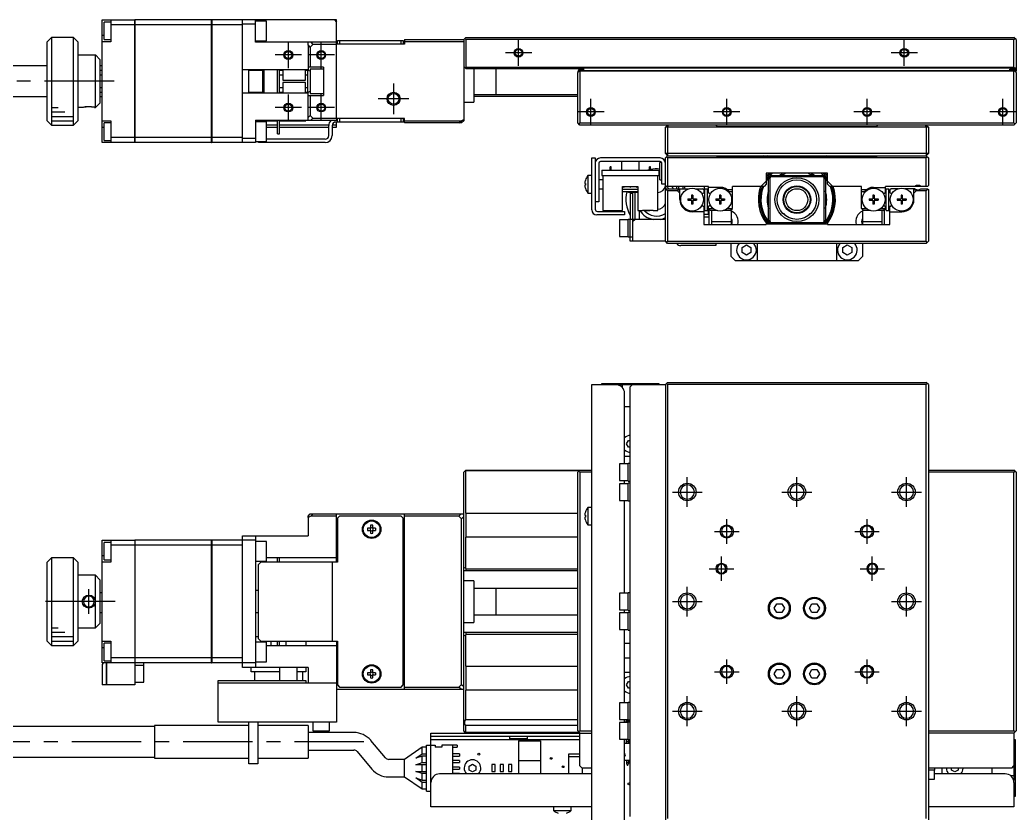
# Model space of a CAD drawing. Extents: x 0 to 793, y -8 to 461.
# Drawn here: x 145.8 to 373, y 279.7 to 460.7 of the extents above; entities that cross this region are included whole.
import ezdxf

# ---------------------------------------------------------------- set-up
doc = ezdxf.new("R2010")
doc.units = 0
doc.header["$LTSCALE"] = 0.5
doc.linetypes.add('CENTER', pattern=[50.8, 31.75, -6.35, 6.35, -6.35])
for name, color, linetype in [('MSM_CENTER', 1, 'CENTER'), ('MSM_CONTINUOUS', 7, 'CONTINUOUS'), ('MSM_NARROW', 5, 'CONTINUOUS')]:
    doc.layers.add(name, color=color, linetype=linetype)

msp = doc.modelspace()

# ---------------------------------------------------------------- linework, layer by layer
at = {"layer": 'MSM_CENTER'}
for p, q in [((206.99, 449.72), (206.99, 455.72)), ((214.49, 449.72), (214.49, 455.72)), ((259.49, 450.22), (259.49, 456.22)), ((347.49, 450.22), (347.49, 456.22)), ((209.99, 452.72), (203.99, 452.72)), ((217.49, 452.72), (211.49, 452.72)), ((262.49, 453.22), (256.49, 453.22)), ((350.49, 453.22), (344.49, 453.22)), ((167.24, 446.72), (79.24, 446.72)), ((230.99, 446.22), (230.99, 439.22)), ((206.99, 437.72), (206.99, 443.72)), ((214.49, 437.72), (214.49, 443.72)), ((234.49, 442.72), (227.49, 442.72)), ((275.99, 436.72), (275.99, 442.72)), ((306.99, 436.72), (306.99, 442.72)), ((338.99, 436.72), (338.99, 442.72)), ((369.99, 436.72), (369.99, 442.72)), ((209.99, 440.72), (203.99, 440.72)), ((217.49, 440.72), (211.49, 440.72)), ((278.99, 439.72), (272.99, 439.72)), ((309.99, 439.72), (303.99, 439.72)), ((341.99, 439.72), (335.99, 439.72)), ((372.99, 439.72), (366.99, 439.72)), ((297.99, 349.6), (297.99, 356.4)), ((322.99, 349.6), (322.99, 356.4)), ((347.99, 349.6), (347.99, 356.4)), ((294.59, 353), (301.39, 353)), ((319.59, 353), (326.39, 353)), ((344.59, 353), (351.39, 353)), ((306.99, 341.2), (306.99, 346.8)), ((338.99, 341.2), (338.99, 346.8)), ((304.19, 344), (309.79, 344)), ((336.19, 344), (341.79, 344)), ((305.79, 332.7), (305.79, 338.3)), ((340.19, 332.7), (340.19, 338.3)), ((302.99, 335.5), (308.59, 335.5)), ((337.39, 335.5), (342.99, 335.5)), ((161.49, 325.2), (161.49, 330.8)), ((297.99, 324.6), (297.99, 331.4)), ((347.99, 324.6), (347.99, 331.4)), ((167.49, 328), (149.49, 328)), ((294.59, 328), (301.39, 328)), ((344.59, 328), (351.39, 328)), ((306.99, 309.2), (306.99, 314.8)), ((338.99, 309.2), (338.99, 314.8)), ((304.19, 312), (309.79, 312)), ((336.19, 312), (341.79, 312)), ((297.99, 299.6), (297.99, 306.4)), ((322.99, 299.6), (322.99, 306.4)), ((347.99, 299.6), (347.99, 306.4)), ((294.59, 303), (301.39, 303)), ((319.59, 303), (326.39, 303)), ((344.59, 303), (351.39, 303)), ((224.24, 296), (79.24, 296))]:
    msp.add_line(p, q, dxfattribs=at)
at = {"layer": 'MSM_CONTINUOUS'}
for p, q in [((164.49, 460.72), (171.99, 460.72)), ((164.49, 432.72), (164.49, 460.72)), ((164.99, 456.22), (164.99, 460.22)), ((166.49, 460.22), (164.99, 460.22)), ((166.49, 460.72), (166.49, 455.72)), ((171.99, 459.57), (166.49, 459.57)), ((171.99, 432.72), (171.99, 460.72)), ((171.99, 460.71), (172, 460.71)), ((171.99, 459.57), (172, 459.57)), ((189.49, 460.72), (172, 460.72)), ((172, 460.72), (172, 432.72)), ((189.49, 459.57), (172, 459.57)), ((189.49, 432.72), (189.49, 460.72)), ((189.49, 460.71), (189.5, 460.71)), ((189.49, 459.57), (189.5, 459.57)), ((189.5, 460.72), (189.5, 432.72)), ((217.99, 460.72), (189.5, 460.72)), ((196.49, 459.57), (189.5, 459.57)), ((196.49, 432.72), (196.49, 460.72)), ((199.49, 459.72), (196.49, 459.72)), ((199.49, 455.62), (199.49, 460.72)), ((201.99, 460.47), (199.49, 460.47)), ((201.99, 455.97), (201.99, 460.47)), ((217.49, 460.72), (217.99, 460.22)), ((217.99, 438.22), (217.99, 460.72)), ((164.49, 457.22), (164.99, 457.22)), ((152.99, 456.72), (151.99, 455.72)), ((151.99, 437.72), (151.99, 455.72)), ((152.99, 456.72), (152.99, 436.72)), ((157.99, 456.72), (152.99, 456.72)), ((157.99, 436.72), (157.99, 456.72)), ((158.99, 455.72), (157.99, 456.72)), ((158.99, 455.72), (158.99, 437.72)), ((166.49, 455.72), (164.49, 455.72)), ((164.99, 456.22), (166.49, 456.22)), ((199.49, 455.97), (201.99, 455.97)), ((217.99, 455.62), (199.49, 455.62)), ((211.49, 455.01), (211.49, 455.62)), ((211.99, 454.51), (211.49, 455.01)), ((211.49, 455.01), (211.49, 449.21)), ((212.6, 455.12), (211.99, 454.51)), ((211.99, 454.51), (211.99, 449.97)), ((212.1, 455.62), (212.6, 455.12)), ((217.99, 455.12), (212.6, 455.12)), ((233.49, 455.22), (217.99, 455.22)), ((218.19, 455.22), (218.19, 456.02)), ((218.19, 456.02), (233.19, 456.02)), ((218.69, 456.02), (218.69, 455.22)), ((232.69, 455.22), (232.69, 456.02)), ((233.19, 456.02), (233.19, 455.22)), ((233.49, 456.22), (233.49, 455.22)), ((233.49, 456.22), (246.99, 456.22)), ((246.99, 455.72), (233.49, 455.72)), ((246.99, 456.22), (247.49, 456.72)), ((246.99, 456.22), (246.99, 437.72)), ((247.24, 456.47), (247.49, 456.22)), ((247.49, 456.72), (372.49, 456.72)), ((247.49, 456.22), (247.49, 449.92)), ((372.49, 456.22), (247.49, 456.22)), ((372.99, 456.22), (372.49, 456.72)), ((372.49, 456.22), (372.74, 456.47)), ((372.49, 449.92), (372.49, 456.22)), ((372.99, 456.22), (372.99, 449.02)), ((158.99, 452.72), (162.99, 452.72)), ((162.99, 440.72), (162.99, 452.72)), ((163.99, 451.72), (162.99, 452.72)), ((151.99, 450.22), (128.49, 450.22)), ((163.99, 451.72), (163.99, 441.72)), ((164.49, 450.22), (163.99, 450.22)), ((214.99, 449.97), (211.49, 449.97)), ((214.99, 449.97), (214.99, 443.47)), ((246.99, 450.12), (247.34, 449.77)), ((247.49, 449.92), (247.34, 449.77)), ((247.49, 449.92), (372.49, 449.92)), ((372.69, 449.72), (372.49, 449.92)), ((164.49, 449.22), (163.99, 449.22)), ((163.99, 448.22), (164.49, 448.22)), ((211.49, 449.32), (196.49, 449.32)), ((197.99, 444.12), (197.99, 449.32)), ((201.19, 449.22), (197.99, 449.22)), ((201.19, 444.12), (201.19, 449.32)), ((201.39, 449.32), (201.39, 444.12)), ((204.49, 444.12), (204.49, 449.32)), ((204.99, 444.12), (204.99, 449.32)), ((205.69, 449.22), (204.99, 449.22)), ((204.99, 448.22), (205.69, 448.22)), ((205.69, 449.32), (205.69, 446.97)), ((210.89, 446.97), (210.89, 449.32)), ((211.39, 449.22), (210.89, 449.22)), ((210.89, 448.22), (211.39, 448.22)), ((210.99, 449.22), (210.99, 449.32)), ((211.39, 449.32), (211.39, 444.12)), ((211.99, 449), (211.49, 449.21)), ((211.99, 449.47), (211.99, 443.97)), ((214.99, 449.47), (211.99, 449.47)), ((247.34, 449.77), (247.49, 449.62)), ((372.99, 449.72), (247.39, 449.72)), ((247.49, 449.62), (274.39, 449.62)), ((249.29, 449.62), (249.29, 441.97)), ((254.29, 449.62), (254.29, 443.72)), ((272.99, 448.72), (273.49, 449.22)), ((272.99, 437.22), (272.99, 448.72)), ((273.09, 448.82), (273.09, 449.02)), ((274.09, 449.32), (273.39, 449.32)), ((273.39, 449.12), (273.49, 449.02)), ((273.49, 449.22), (372.49, 449.22)), ((273.49, 449.02), (273.49, 437.22)), ((372.49, 449.02), (273.49, 449.02)), ((274.39, 449.22), (274.39, 449.62)), ((371.59, 449.52), (372.99, 449.52)), ((371.59, 449.22), (371.59, 449.52)), ((372.59, 449.32), (371.89, 449.32)), ((372.49, 449.22), (372.59, 449.12)), ((372.49, 449.02), (372.59, 449.12)), ((372.49, 437.22), (372.49, 449.02)), ((372.59, 449.12), (372.99, 448.72)), ((372.89, 449.02), (372.89, 448.82)), ((372.99, 449.02), (372.89, 448.92)), ((372.99, 448.72), (372.99, 437.22)), ((205.69, 446.97), (210.89, 446.97)), ((205.69, 446.47), (205.69, 444.12)), ((210.89, 446.47), (205.69, 446.47)), ((210.89, 444.12), (210.89, 446.47)), ((128.49, 443.22), (151.99, 443.22)), ((164.49, 445.22), (163.99, 445.22)), ((163.99, 444.22), (164.49, 444.22)), ((163.99, 443.22), (164.49, 443.22)), ((196.49, 444.12), (211.49, 444.12)), ((197.99, 444.22), (201.19, 444.22)), ((205.69, 445.22), (204.99, 445.22)), ((204.99, 444.22), (205.69, 444.22)), ((211.39, 445.22), (210.89, 445.22)), ((210.89, 444.22), (211.39, 444.22)), ((210.99, 444.12), (210.99, 444.22)), ((211.49, 444.24), (211.99, 444.45)), ((211.49, 438.44), (211.49, 444.24)), ((211.49, 443.47), (214.99, 443.47)), ((211.99, 443.97), (214.99, 443.97)), ((211.99, 443.47), (211.99, 438.94)), ((249.29, 443.72), (272.99, 443.72)), ((272.99, 443.22), (249.29, 443.22)), ((162.99, 440.72), (163.99, 441.72)), ((246.99, 441.97), (249.29, 441.97)), ((160.24, 440.72), (158.99, 440.72)), ((160.24, 440.72), (160.24, 440.72)), ((162.74, 440.72), (162.99, 440.72)), ((211.49, 438.44), (211.99, 438.94)), ((211.99, 438.94), (212.6, 438.32)), ((151.99, 437.72), (152.99, 436.72)), ((152.99, 436.72), (157.99, 436.72)), ((157.99, 436.72), (158.99, 437.72)), ((164.49, 437.72), (166.49, 437.72)), ((164.99, 433.22), (164.99, 437.22)), ((166.49, 437.22), (164.99, 437.22)), ((166.49, 437.72), (166.49, 432.72)), ((199.49, 437.82), (199.49, 432.72)), ((199.49, 437.82), (217.99, 437.82)), ((199.49, 437.72), (204.49, 437.72)), ((201.99, 437.47), (199.49, 437.47)), ((201.99, 432.97), (201.99, 437.47)), ((204.49, 436.72), (201.99, 436.72)), ((204.49, 434.72), (204.49, 437.82)), ((204.99, 434.72), (204.99, 437.82)), ((204.99, 437.72), (210.99, 437.72)), ((216.19, 436.72), (204.99, 436.72)), ((210.99, 437.72), (210.99, 437.82)), ((211.49, 437.82), (211.49, 438.44)), ((212.6, 438.32), (212.1, 437.82)), ((212.6, 438.32), (217.99, 438.32)), ((216.19, 434.32), (216.19, 436.62)), ((217.99, 436.72), (216.99, 436.72)), ((216.99, 436.62), (216.99, 434.32)), ((233.19, 437.42), (217.79, 437.42)), ((217.99, 438.22), (217.99, 437.82)), ((233.49, 438.22), (217.99, 438.22)), ((217.99, 436.22), (217.99, 437.42)), ((218.19, 437.42), (218.19, 438.22)), ((218.69, 438.22), (218.69, 437.42)), ((232.69, 437.42), (232.69, 438.22)), ((233.19, 438.22), (233.19, 437.42)), ((233.49, 437.22), (233.49, 438.22)), ((233.49, 437.72), (246.37, 437.72)), ((246.49, 437.22), (233.49, 437.22)), ((245.87, 437.22), (246.37, 437.72)), ((246.37, 437.72), (246.99, 438.03)), ((246.99, 437.72), (246.49, 437.22)), ((273.49, 436.72), (272.99, 437.22)), ((273.49, 437.22), (273.24, 436.97)), ((273.49, 437.22), (372.49, 437.22)), ((372.49, 436.72), (273.49, 436.72)), ((292.99, 436.22), (293.49, 436.72)), ((293.49, 436.22), (293.69, 436.72)), ((304.84, 436.42), (304.54, 436.72)), ((304.84, 436.42), (341.14, 436.42)), ((341.44, 436.72), (341.14, 436.42)), ((352.28, 436.72), (352.49, 436.22)), ((352.49, 436.72), (352.99, 436.22)), ((372.74, 436.97), (372.49, 437.22)), ((372.49, 436.72), (372.99, 437.22)), ((164.49, 436.22), (164.99, 436.22)), ((201.99, 436.22), (204.49, 436.22)), ((204.49, 434.72), (204.99, 434.72)), ((204.99, 436.22), (216.19, 436.22)), ((216.99, 436.22), (217.99, 436.22)), ((292.99, 430.22), (292.99, 436.22)), ((352.99, 436.22), (292.99, 436.22)), ((293.49, 436.22), (293.49, 429.72)), ((352.49, 436.22), (352.49, 429.72)), ((352.99, 436.22), (352.99, 430.22)), ((171.99, 432.72), (164.49, 432.72)), ((164.99, 433.22), (166.49, 433.22)), ((171.99, 433.88), (166.49, 433.88)), ((171.99, 433.88), (172, 433.88)), ((171.99, 432.73), (172, 432.73)), ((189.49, 433.88), (172, 433.88)), ((189.49, 432.72), (172, 432.72)), ((189.49, 433.88), (189.5, 433.88)), ((189.49, 432.73), (189.5, 432.73)), ((196.49, 433.88), (189.5, 433.88)), ((199.49, 432.72), (189.5, 432.72)), ((196.49, 433.72), (199.49, 433.72)), ((199.49, 432.97), (201.99, 432.97)), ((200.19, 432.72), (200.19, 432.97)), ((215.39, 432.72), (200.19, 432.72)), ((200.69, 432.97), (200.69, 432.72)), ((215.39, 433.52), (201.99, 433.52)), ((352.99, 430.22), (292.99, 430.22)), ((292.99, 430.22), (293.49, 429.72)), ((292.99, 429.22), (293.49, 429.72)), ((293.24, 429.47), (293.49, 429.22)), ((293.49, 429.72), (352.49, 429.72)), ((304.89, 429.42), (304.59, 429.72)), ((307.99, 429.42), (307.99, 429.72)), ((337.99, 429.72), (337.99, 429.42)), ((341.39, 429.72), (341.09, 429.42)), ((352.99, 430.22), (352.49, 429.72)), ((352.49, 429.72), (352.99, 429.22)), ((352.49, 429.22), (352.74, 429.47)), ((276.19, 417.42), (276.19, 429.22)), ((276.19, 429.22), (276.99, 429.22)), ((276.99, 429.22), (276.99, 417.52)), ((277.79, 428.02), (277.79, 419.22)), ((291.79, 429.22), (278.19, 429.22)), ((291.79, 428.42), (278.19, 428.42)), ((280.61, 427.22), (280.36, 427.22)), ((280.36, 426.42), (280.36, 427.22)), ((280.61, 426.42), (280.61, 427.22)), ((282.99, 428.42), (282.99, 426.42)), ((286.99, 426.42), (286.99, 428.42)), ((289.61, 427.22), (289.36, 427.22)), ((289.36, 426.42), (289.36, 427.22)), ((289.61, 426.42), (289.61, 427.22)), ((291.69, 424.22), (291.69, 428.22)), ((292.13, 428.22), (291.69, 428.22)), ((292.19, 423.22), (292.19, 428.02)), ((292.99, 422.92), (292.99, 429.22)), ((293.49, 429.22), (293.49, 422.72)), ((352.49, 429.22), (293.49, 429.22)), ((304.89, 429.42), (341.09, 429.42)), ((352.49, 422.72), (352.49, 429.22)), ((352.99, 429.22), (352.99, 422.92)), ((275.29, 425.22), (275.29, 421.22)), ((276.19, 425.22), (275.29, 425.22)), ((278.49, 426.42), (278.49, 425.22)), ((278.49, 426.42), (291.49, 426.42)), ((278.49, 425.22), (291.49, 425.22)), ((278.74, 425.22), (278.74, 417.22)), ((291.24, 417.22), (291.24, 425.22)), ((291.49, 426.42), (291.49, 425.22)), ((329.99, 425.72), (315.99, 425.72)), ((315.99, 425.72), (315.99, 423.22)), ((316.99, 424.92), (316.79, 424.72)), ((316.99, 424.92), (317.29, 425.22)), ((328.99, 424.92), (316.99, 424.92)), ((317.29, 425.22), (328.69, 425.22)), ((328.69, 425.22), (328.99, 424.92)), ((329.19, 424.72), (328.99, 424.92)), ((329.99, 423.22), (329.99, 425.72)), ((274.6, 423.42), (274.73, 423.42)), ((274.73, 423.02), (274.6, 423.02)), ((274.73, 424.17), (274.73, 424.15)), ((274.73, 423.42), (274.73, 423.02)), ((278.74, 424.22), (277.79, 424.22)), ((283.24, 422.72), (286.74, 422.72)), ((283.24, 417.22), (283.24, 422.72)), ((286.74, 422.72), (286.74, 417.22)), ((291.69, 424.22), (292.19, 424.22)), ((292.99, 423.22), (292.19, 423.22)), ((293.19, 422.72), (292.99, 422.92)), ((293.11, 422.15), (293.11, 422.8)), ((302.79, 422.72), (293.19, 422.72)), ((295.49, 422.72), (295.49, 422.22)), ((295.99, 422.72), (295.99, 422.22)), ((296.99, 422.72), (296.99, 422.22)), ((301.91, 422.15), (301.91, 422.72)), ((302.79, 421.27), (302.79, 422.72)), ((315.49, 422.72), (308.29, 422.72)), ((308.29, 417.72), (308.29, 422.72)), ((314.78, 422.72), (315.99, 423.93)), ((315.99, 423.22), (315.49, 422.72)), ((316.49, 424.42), (316.79, 424.72)), ((316.49, 415.02), (316.49, 424.42)), ((316.79, 424.72), (316.79, 414.72)), ((329.19, 414.72), (329.19, 424.72)), ((329.19, 424.72), (329.49, 424.42)), ((329.49, 424.42), (329.49, 415.02)), ((329.99, 423.93), (331.19, 422.72)), ((330.49, 422.72), (329.99, 423.22)), ((337.69, 422.72), (330.49, 422.72)), ((337.69, 417.72), (337.69, 422.72)), ((352.79, 422.72), (343.19, 422.72)), ((343.19, 421.27), (343.19, 422.72)), ((352.99, 422.92), (352.79, 422.72)), ((274.73, 422.3), (274.73, 422.27)), ((275.29, 421.22), (276.19, 421.22)), ((277.79, 422.22), (278.74, 422.22)), ((286.74, 422.02), (283.24, 422.02)), ((286.74, 421.52), (283.24, 421.52)), ((286.74, 421.37), (284.99, 421.37)), ((284.99, 421.22), (285.49, 421.22)), ((284.99, 421.22), (284.99, 415.22)), ((285.49, 421.22), (285.49, 410.22)), ((285.99, 421.37), (285.99, 415.22)), ((292.99, 422.02), (293.09, 422.12)), ((292.99, 410.22), (292.99, 422.02)), ((293.19, 422.22), (293.09, 422.12)), ((293.09, 422.12), (293.49, 421.72)), ((293.19, 422.22), (298.37, 422.22)), ((293.49, 421.72), (293.49, 410.22)), ((295.79, 421.72), (293.49, 421.72)), ((296.29, 422.08), (295.79, 421.72)), ((295.79, 421.72), (296.29, 421.22)), ((296.29, 419.72), (296.29, 422.22)), ((299.23, 420.72), (298.94, 420.72)), ((298.94, 420.72), (298.94, 419.93)), ((299.23, 420.72), (299.23, 419.93)), ((299.8, 422.22), (301.49, 422.22)), ((301.79, 421.92), (301.49, 422.22)), ((301.79, 421.27), (301.65, 421.19)), ((301.79, 421.92), (301.79, 421.27)), ((301.99, 422.03), (301.93, 422.08)), ((301.99, 417.22), (301.99, 422.22)), ((301.99, 422.22), (302.59, 422.22)), ((302.59, 417.22), (302.59, 422.22)), ((302.79, 421.73), (302.59, 421.73)), ((305.49, 422.52), (302.79, 422.52)), ((303.16, 421.05), (302.79, 421.27)), ((302.99, 421.15), (302.99, 421.15)), ((305.63, 420.72), (305.34, 420.72)), ((305.34, 420.72), (305.34, 419.93)), ((305.63, 420.72), (305.63, 419.93)), ((307.08, 422.02), (308.29, 422.02)), ((308.29, 421.52), (307.63, 421.52)), ((337.69, 422.02), (338.89, 422.02)), ((338.34, 421.52), (337.69, 421.52)), ((340.63, 420.72), (340.34, 420.72)), ((340.34, 420.72), (340.34, 419.93)), ((340.49, 422.52), (343.19, 422.52)), ((340.63, 420.72), (340.63, 419.93)), ((343.19, 421.27), (342.81, 421.05)), ((342.99, 421.15), (342.99, 421.15)), ((343.39, 417.22), (343.39, 422.22)), ((343.39, 422.22), (343.99, 422.22)), ((343.99, 417.22), (343.99, 422.22)), ((344.49, 422.22), (344.19, 421.92)), ((344.19, 421.92), (344.19, 421.27)), ((344.32, 421.19), (344.19, 421.27)), ((346.17, 422.22), (344.49, 422.22)), ((347.03, 420.72), (346.74, 420.72)), ((346.74, 420.72), (346.74, 419.93)), ((347.03, 420.72), (347.03, 419.93)), ((349.92, 422.22), (347.6, 422.22)), ((349.69, 419.72), (349.69, 422.22)), ((350.19, 421.72), (349.69, 422.08)), ((349.69, 421.22), (350.19, 421.72)), ((352.49, 421.72), (350.19, 421.72)), ((351.25, 422.22), (352.79, 422.22)), ((352.49, 421.72), (352.89, 422.12)), ((352.49, 410.22), (352.49, 421.72)), ((352.89, 422.12), (352.79, 422.22)), ((352.89, 422.12), (352.99, 422.02)), ((352.99, 422.02), (352.99, 410.22)), ((277.79, 419.22), (276.99, 419.22)), ((298.09, 419.87), (298.88, 419.87)), ((298.09, 419.87), (298.09, 419.58)), ((298.09, 419.58), (298.88, 419.58)), ((298.62, 419.87), (298.62, 419.58)), ((298.94, 420.19), (299.23, 420.19)), ((298.94, 419.52), (298.94, 418.72)), ((298.94, 419.25), (299.23, 419.25)), ((299.23, 418.72), (298.94, 418.72)), ((299.23, 419.52), (299.23, 418.72)), ((299.29, 419.87), (300.09, 419.87)), ((299.29, 419.58), (300.09, 419.58)), ((299.56, 419.58), (299.56, 419.87)), ((300.09, 419.87), (300.09, 419.58)), ((301.41, 418.4), (301.79, 418.18)), ((301.59, 418.3), (301.58, 418.3)), ((301.79, 418.18), (301.79, 414.02)), ((302.79, 418.18), (302.92, 418.26)), ((302.79, 416.3), (302.79, 418.18)), ((302.99, 418.3), (302.99, 418.3)), ((302.99, 418.29), (302.99, 418.3)), ((304.49, 419.87), (305.28, 419.87)), ((304.49, 419.87), (304.49, 419.58)), ((304.49, 419.58), (305.28, 419.58)), ((305.02, 419.87), (305.02, 419.58)), ((305.34, 420.19), (305.63, 420.19)), ((305.34, 419.52), (305.34, 418.72)), ((305.34, 419.25), (305.63, 419.25)), ((305.63, 418.72), (305.34, 418.72)), ((305.63, 419.52), (305.63, 418.72)), ((305.69, 419.87), (306.49, 419.87)), ((305.69, 419.58), (306.49, 419.58)), ((305.96, 419.58), (305.96, 419.87)), ((306.49, 419.87), (306.49, 419.58)), ((339.49, 419.87), (340.28, 419.87)), ((339.49, 419.87), (339.49, 419.58)), ((339.49, 419.58), (340.28, 419.58)), ((340.02, 419.87), (340.02, 419.58)), ((340.34, 420.19), (340.63, 420.19)), ((340.34, 419.52), (340.34, 418.72)), ((340.34, 419.25), (340.63, 419.25)), ((340.63, 418.72), (340.34, 418.72)), ((340.63, 419.52), (340.63, 418.72)), ((340.69, 419.87), (341.49, 419.87)), ((340.69, 419.58), (341.49, 419.58)), ((340.96, 419.58), (340.96, 419.87)), ((341.49, 419.87), (341.49, 419.58)), ((342.99, 418.29), (342.99, 418.3)), ((343.05, 418.26), (343.19, 418.18)), ((343.19, 417.72), (343.19, 418.18)), ((344.19, 418.18), (344.56, 418.4)), ((344.19, 414.02), (344.19, 418.18)), ((345.89, 419.87), (346.68, 419.87)), ((345.89, 419.87), (345.89, 419.58)), ((345.89, 419.58), (346.68, 419.58)), ((346.42, 419.87), (346.42, 419.58)), ((346.74, 420.19), (347.03, 420.19)), ((346.74, 419.52), (346.74, 418.72)), ((346.74, 419.25), (347.03, 419.25)), ((347.03, 418.72), (346.74, 418.72)), ((347.03, 419.52), (347.03, 418.72)), ((347.09, 419.87), (347.89, 419.87)), ((347.09, 419.58), (347.89, 419.58)), ((347.36, 419.58), (347.36, 419.87)), ((347.89, 419.87), (347.89, 419.58)), ((283.69, 416.22), (277.39, 416.22)), ((277.49, 417.02), (283.69, 417.02)), ((278.74, 417.22), (283.24, 417.22)), ((283.69, 417.02), (283.69, 416.22)), ((286.74, 417.22), (287.74, 417.22)), ((286.99, 417.22), (286.99, 415.22)), ((287.74, 417.22), (287.74, 417.32)), ((287.74, 417.32), (290.24, 417.32)), ((288.54, 417.32), (288.54, 417.22)), ((288.54, 417.22), (289.44, 417.22)), ((288.91, 417.32), (288.91, 417.22)), ((289.06, 417.32), (289.06, 417.22)), ((289.44, 417.32), (289.44, 417.22)), ((290.24, 417.22), (290.24, 417.32)), ((290.24, 417.22), (291.24, 417.22)), ((301.79, 416.92), (299.09, 416.92)), ((301.79, 417.8), (301.99, 417.8)), ((302.99, 416.3), (301.79, 416.3)), ((301.99, 417.22), (302.59, 417.22)), ((302.59, 417.8), (302.79, 417.8)), ((302.79, 417.72), (303.29, 417.22)), ((302.79, 417.72), (303.82, 417.72)), ((302.99, 414.02), (302.99, 417.52)), ((304.77, 417.22), (303.29, 417.22)), ((303.54, 417.22), (303.54, 414.02)), ((308.04, 417.22), (306.2, 417.22)), ((307.15, 417.72), (308.29, 417.72)), ((307.79, 417.22), (308.29, 417.72)), ((308.04, 414.02), (308.04, 417.22)), ((319.82, 416.52), (320.01, 416.52)), ((320.24, 416.3), (320.01, 416.52)), ((320.24, 416.3), (320.07, 416.3)), ((320.24, 416.16), (320.24, 416.3)), ((320.24, 416.16), (320.24, 416.16)), ((325.96, 416.52), (325.74, 416.3)), ((325.9, 416.3), (325.74, 416.3)), ((325.74, 416.3), (325.74, 416.16)), ((325.96, 416.52), (326.15, 416.52)), ((337.69, 417.72), (338.82, 417.72)), ((337.69, 417.72), (338.19, 417.22)), ((339.77, 417.22), (337.94, 417.22)), ((337.94, 417.22), (337.94, 414.02)), ((342.69, 417.22), (341.2, 417.22)), ((342.15, 417.72), (343.19, 417.72)), ((342.44, 414.02), (342.44, 417.22)), ((342.69, 417.22), (343.19, 417.72)), ((342.99, 414.02), (342.99, 417.52)), ((343.39, 417.22), (343.99, 417.22)), ((344.19, 416.92), (346.89, 416.92)), ((282.49, 415.12), (282.49, 411.32)), ((284.49, 415.12), (282.49, 415.12)), ((284.49, 411.22), (284.49, 415.22)), ((292.99, 415.22), (284.49, 415.22)), ((284.99, 411.22), (284.99, 415.22)), ((285.49, 414.72), (285.99, 415.22)), ((301.79, 415.8), (302.99, 415.8)), ((302.99, 415.72), (301.79, 415.72)), ((301.79, 414.02), (315.99, 414.02)), ((302.79, 415.72), (302.79, 415.8)), ((303.54, 414.72), (308.04, 414.72)), ((315.99, 414.02), (315.99, 414.22)), ((315.99, 414.22), (329.99, 414.22)), ((316.79, 414.72), (316.49, 415.02)), ((316.79, 414.72), (316.99, 414.52)), ((317.29, 414.22), (316.99, 414.52)), ((316.99, 414.52), (328.99, 414.52)), ((328.99, 414.52), (328.69, 414.22)), ((328.99, 414.52), (329.19, 414.72)), ((329.49, 415.02), (329.19, 414.72)), ((329.99, 414.22), (329.99, 414.02)), ((329.99, 414.02), (344.19, 414.02)), ((337.94, 414.72), (342.44, 414.72)), ((282.49, 411.32), (284.49, 411.32)), ((284.49, 411.22), (285.49, 411.22)), ((284.99, 410.22), (284.99, 411.22)), ((292.99, 410.22), (284.99, 410.22)), ((293.49, 409.72), (292.99, 410.22)), ((293.49, 410.22), (293.24, 409.97)), ((293.49, 410.22), (352.49, 410.22)), ((352.49, 409.72), (293.49, 409.72)), ((304.49, 409.22), (296.49, 409.22)), ((304.49, 409.72), (304.49, 409.22)), ((307.99, 406.72), (307.99, 409.72)), ((310.49, 408.8), (311.49, 409.38)), ((311.49, 409.38), (312.49, 408.8)), ((313.99, 405.72), (313.99, 409.72)), ((331.99, 409.72), (331.99, 405.72)), ((333.49, 408.8), (334.49, 409.38)), ((334.49, 409.38), (335.49, 408.8)), ((337.99, 409.72), (337.99, 406.72)), ((352.74, 409.97), (352.49, 410.22)), ((352.99, 410.22), (352.49, 409.72)), ((310.49, 407.65), (310.49, 408.8)), ((311.49, 407.07), (310.49, 407.65)), ((312.49, 407.65), (311.49, 407.07)), ((312.49, 408.8), (312.49, 407.65)), ((333.49, 407.65), (333.49, 408.8)), ((334.49, 407.07), (333.49, 407.65)), ((335.49, 407.65), (334.49, 407.07)), ((335.49, 408.8), (335.49, 407.65)), ((307.99, 406.72), (308.99, 405.72)), ((313.99, 405.72), (308.99, 405.72)), ((331.99, 405.72), (313.99, 405.72)), ((336.99, 405.72), (331.99, 405.72)), ((336.99, 405.72), (337.99, 406.72)), ((276.19, 244.5), (276.19, 377.5)), ((276.19, 377.5), (292.99, 377.5)), ((278.49, 377.5), (278.49, 377.8)), ((278.49, 377.8), (291.49, 377.8)), ((283.24, 376.76), (283.24, 377.5)), ((285.49, 377.5), (284.99, 377)), ((291.49, 377.8), (291.49, 377.5)), ((293.49, 378), (292.99, 377.5)), ((292.99, 377.5), (292.99, 244.5)), ((293.49, 377.5), (293.24, 377.75)), ((293.49, 378), (352.49, 378)), ((293.49, 377.5), (293.49, 278.5)), ((352.49, 377.5), (293.49, 377.5)), ((352.99, 377.5), (352.49, 378)), ((352.74, 377.75), (352.49, 377.5)), ((352.49, 278.5), (352.49, 377.5)), ((352.99, 377.5), (352.99, 252.5)), ((283.69, 359.4), (283.69, 375.5)), ((284.99, 279), (284.99, 377)), ((283.69, 372.5), (284.99, 372.5)), ((284.12, 364), (284.55, 364.75)), ((284.55, 363.25), (284.12, 364)), ((284.55, 364.75), (284.99, 364.75)), ((284.99, 363.25), (284.55, 363.25)), ((282.49, 359.4), (282.49, 355.6)), ((284.49, 359.4), (282.49, 359.4)), ((284.99, 361.1), (283.69, 361.1)), ((284.49, 355.5), (284.49, 359.5)), ((284.99, 359.5), (284.49, 359.5)), ((246.99, 357.5), (247.34, 357.85)), ((246.99, 298.5), (246.99, 357.5)), ((247.49, 358), (247.34, 357.85)), ((247.34, 357.85), (247.39, 357.8)), ((247.39, 357.8), (247.39, 348.2)), ((273.29, 357.8), (247.39, 357.8)), ((247.49, 358), (276.19, 358)), ((273.49, 358), (272.99, 357.5)), ((272.99, 298.5), (272.99, 357.5)), ((273.24, 357.75), (273.49, 357.5)), ((276.19, 357.5), (273.49, 357.5)), ((273.49, 357.5), (273.49, 298.5)), ((352.99, 358), (372.49, 358)), ((372.49, 357.5), (352.99, 357.5)), ((372.99, 357.5), (372.49, 358)), ((372.49, 357.5), (372.74, 357.75)), ((372.49, 298.5), (372.49, 357.5)), ((372.99, 357.5), (372.99, 298.5)), ((282.49, 355.6), (284.49, 355.6)), ((282.49, 354.9), (282.49, 351.1)), ((284.49, 354.9), (282.49, 354.9)), ((283.69, 354.9), (283.69, 355.6)), ((284.49, 355.5), (284.99, 355.5)), ((284.49, 351), (284.49, 355)), ((284.99, 355), (284.49, 355)), ((282.49, 351.1), (284.49, 351.1)), ((283.69, 329.9), (283.69, 351.1)), ((284.49, 351), (284.99, 351)), ((211.49, 347.5), (211.99, 348)), ((211.99, 348), (246.99, 348)), ((212.6, 348), (212.1, 347.5)), ((217.99, 337), (217.99, 348)), ((233.49, 308), (233.49, 348)), ((245.87, 347.5), (246.37, 348)), ((247.39, 348.2), (272.99, 348.2)), ((247.49, 348.2), (247.49, 342.7)), ((274.6, 347.7), (274.73, 347.7)), ((274.73, 348.45), (274.73, 348.43)), ((274.73, 347.7), (274.73, 347.3)), ((275.29, 349.5), (275.29, 345.5)), ((276.19, 349.5), (275.29, 349.5)), ((212.1, 347.5), (211.49, 347.19)), ((211.49, 347.19), (211.49, 347.5)), ((211.49, 347.19), (211.49, 343)), ((217.99, 347.5), (212.1, 347.5)), ((218.69, 347.5), (218.19, 347)), ((218.19, 347), (218.19, 337)), ((232.69, 347.5), (218.69, 347.5)), ((225.75, 345.42), (225.75, 344.74)), ((226.23, 344.74), (226.23, 345.42)), ((233.19, 347), (232.69, 347.5)), ((233.19, 309), (233.19, 347)), ((245.87, 347.5), (233.49, 347.5)), ((246.49, 346.89), (245.87, 347.5)), ((246.99, 347.39), (246.49, 346.89)), ((246.49, 309.11), (246.49, 346.89)), ((274.73, 347.3), (274.6, 347.3)), ((274.73, 346.57), (274.73, 346.55)), ((275.29, 345.5), (276.19, 345.5)), ((225.75, 344.74), (225.07, 344.74)), ((225.07, 344.26), (225.75, 344.26)), ((225.75, 344.26), (225.75, 343.58)), ((226.9, 344.74), (226.23, 344.74)), ((226.23, 343.58), (226.23, 344.26)), ((226.23, 344.26), (226.9, 344.26)), ((164.49, 342), (171.99, 342)), ((164.49, 314), (164.49, 342)), ((164.99, 337.5), (164.99, 341.5)), ((166.49, 341.5), (164.99, 341.5)), ((166.49, 342), (166.49, 337)), ((171.99, 340.85), (166.49, 340.85)), ((171.99, 342), (171.99, 309)), ((171.99, 341.99), (172, 341.99)), ((189.49, 342), (172, 342)), ((172, 342), (172, 310)), ((189.49, 340.85), (172, 340.85)), ((189.49, 314), (189.49, 342)), ((189.49, 341.99), (189.5, 341.99)), ((199.49, 342), (189.5, 342)), ((189.5, 342), (189.5, 314)), ((196.49, 340.85), (189.5, 340.85)), ((196.49, 343), (211.49, 343)), ((196.49, 313), (196.49, 343)), ((199.49, 343), (199.49, 313)), ((201.99, 341.75), (199.49, 341.75)), ((201.99, 337.25), (201.99, 341.75)), ((247.39, 342.7), (247.39, 335.64)), ((272.99, 342.7), (247.39, 342.7)), ((171.99, 340.84), (172, 340.84)), ((189.49, 340.84), (189.5, 340.84)), ((152.99, 338), (151.99, 337)), ((151.99, 319), (151.99, 337)), ((152.99, 338), (152.99, 318)), ((157.99, 338), (152.99, 338)), ((157.99, 318), (157.99, 338)), ((158.99, 337), (157.99, 338)), ((158.99, 337), (158.99, 319)), ((164.49, 338.5), (164.99, 338.5)), ((166.49, 337), (164.49, 337)), ((164.99, 337.5), (166.49, 337.5)), ((199.49, 337.25), (201.99, 337.25)), ((200.69, 337), (200.19, 336.5)), ((200.19, 319.5), (200.19, 336.5)), ((218.19, 337), (200.69, 337)), ((218.19, 338), (201.99, 338)), ((204.49, 337), (204.49, 338)), ((204.99, 337), (204.99, 338)), ((216.99, 337), (216.99, 319)), ((233.49, 338), (233.19, 338)), ((233.19, 336.25), (233.49, 336.25)), ((247.39, 335.64), (246.99, 335.81)), ((272.99, 335), (246.99, 335)), ((247.39, 335.64), (247.49, 335.5)), ((247.49, 335.5), (272.99, 335.5)), ((247.49, 335.5), (247.49, 335)), ((162.99, 334), (158.99, 334)), ((162.99, 322), (162.99, 334)), ((162.99, 334), (163.99, 333)), ((163.99, 333), (163.99, 323)), ((233.29, 333), (233.19, 333)), ((233.29, 323), (233.29, 333)), ((233.49, 332.8), (233.29, 333)), ((249.29, 332.75), (246.99, 332.75)), ((249.29, 332.75), (249.29, 323.25)), ((164.49, 330), (163.99, 330)), ((200.19, 330.5), (199.49, 330.5)), ((272.99, 331), (249.29, 331)), ((254.29, 331), (254.29, 325)), ((282.49, 329.9), (282.49, 326.1)), ((284.49, 329.9), (282.49, 329.9)), ((284.49, 326), (284.49, 330)), ((284.99, 330), (284.49, 330)), ((317.83, 326.5), (318.41, 327.5)), ((318.41, 327.5), (319.56, 327.5)), ((319.56, 327.5), (320.14, 326.5)), ((325.83, 326.5), (326.41, 327.5)), ((326.41, 327.5), (327.56, 327.5)), ((327.56, 327.5), (328.14, 326.5)), ((163.99, 325.5), (164.49, 325.5)), ((199.49, 325.5), (200.19, 325.5)), ((249.29, 325), (272.99, 325)), ((282.49, 326.1), (284.49, 326.1)), ((282.49, 325.4), (282.49, 321.6)), ((284.49, 325.4), (282.49, 325.4)), ((283.69, 325.4), (283.69, 326.1)), ((284.49, 326), (284.99, 326)), ((284.49, 321.5), (284.49, 325.5)), ((284.99, 325.5), (284.49, 325.5)), ((318.41, 325.5), (317.83, 326.5)), ((319.56, 325.5), (318.41, 325.5)), ((320.14, 326.5), (319.56, 325.5)), ((326.41, 325.5), (325.83, 326.5)), ((327.56, 325.5), (326.41, 325.5)), ((328.14, 326.5), (327.56, 325.5)), ((163.99, 323), (162.99, 322)), ((233.19, 323), (233.29, 323)), ((233.29, 323), (233.49, 323.2)), ((246.99, 323.25), (249.29, 323.25)), ((158.99, 322), (162.99, 322)), ((246.99, 321), (272.99, 321)), ((247.49, 320.5), (247.39, 320.36)), ((247.49, 321), (247.49, 320.5)), ((272.99, 320.5), (247.49, 320.5)), ((282.49, 321.6), (284.49, 321.6)), ((283.69, 304.9), (283.69, 321.6)), ((284.49, 321.5), (284.99, 321.5)), ((151.99, 319), (152.99, 318)), ((157.99, 318), (158.99, 319)), ((164.49, 319), (166.49, 319)), ((164.99, 314.5), (164.99, 318.5)), ((166.49, 318.5), (164.99, 318.5)), ((166.49, 319), (166.49, 314)), ((199.49, 320), (200.19, 320)), ((201.99, 318.75), (199.49, 318.75)), ((200.19, 319.5), (200.69, 319)), ((200.69, 319), (218.19, 319)), ((201.99, 314.25), (201.99, 318.75)), ((202.99, 319), (202.99, 318)), ((204.49, 318), (204.49, 319)), ((204.99, 318), (204.99, 319)), ((206.49, 318), (206.49, 319)), ((210.99, 319), (210.99, 318)), ((217.99, 319), (217.99, 300.5)), ((218.19, 319), (218.19, 309)), ((233.49, 319.75), (233.19, 319.75)), ((246.99, 320.19), (247.39, 320.36)), ((247.39, 320.36), (247.39, 313.3)), ((283.69, 318.5), (284.99, 318.5)), ((152.99, 318), (157.99, 318)), ((164.49, 317.5), (164.99, 317.5)), ((201.99, 318), (218.19, 318)), ((233.19, 318), (233.49, 318)), ((171.99, 314), (164.49, 314)), ((164.69, 313.7), (164.49, 313.7)), ((164.49, 313.7), (164.49, 309)), ((164.69, 314), (164.69, 313.7)), ((164.99, 314.5), (166.49, 314.5)), ((165.49, 309), (165.49, 314)), ((165.5, 314), (165.5, 309)), ((171.99, 315.15), (166.49, 315.15)), ((171.99, 315.16), (172, 315.16)), ((171.99, 314.01), (172, 314.01)), ((189.49, 315.15), (172, 315.15)), ((189.49, 314), (172, 314)), ((173.99, 309.6), (173.99, 314)), ((189.49, 315.16), (189.5, 315.16)), ((189.49, 314.01), (189.5, 314.01)), ((196.49, 315.15), (189.5, 315.15)), ((199.49, 314), (189.5, 314)), ((199.49, 314.25), (201.99, 314.25)), ((284.99, 315.1), (283.69, 315.1)), ((172, 313.5), (173.99, 313.5)), ((211.49, 313), (196.49, 313)), ((198.49, 312), (198.49, 313)), ((204.99, 312), (198.49, 312)), ((199.24, 312), (199.24, 310)), ((204.99, 313), (204.99, 310)), ((208.99, 310), (208.99, 313)), ((210.99, 312), (208.99, 312)), ((210.24, 312), (210.24, 310)), ((210.99, 313), (210.99, 312)), ((211.49, 313), (211.49, 309.5)), ((225.75, 311.74), (225.07, 311.74)), ((225.75, 312.42), (225.75, 311.74)), ((226.23, 311.74), (226.23, 312.42)), ((226.9, 311.74), (226.23, 311.74)), ((247.39, 313.3), (272.99, 313.3)), ((247.49, 313.3), (247.49, 307.8)), ((283.69, 311.9), (284.99, 311.9)), ((317.83, 311.5), (318.41, 312.5)), ((318.41, 310.5), (317.83, 311.5)), ((318.41, 312.5), (319.56, 312.5)), ((319.56, 312.5), (320.14, 311.5)), ((320.14, 311.5), (319.56, 310.5)), ((325.83, 311.5), (326.41, 312.5)), ((326.41, 310.5), (325.83, 311.5)), ((326.41, 312.5), (327.56, 312.5)), ((327.56, 312.5), (328.14, 311.5)), ((328.14, 311.5), (327.56, 310.5)), ((172, 310), (171.99, 310)), ((171.99, 309.6), (173.99, 309.6)), ((190.99, 310), (210.99, 310)), ((190.99, 300.5), (190.99, 310)), ((190.99, 309.5), (217.99, 309.5)), ((210.99, 310), (210.99, 309.5)), ((225.07, 311.26), (225.75, 311.26)), ((225.75, 311.26), (225.75, 310.58)), ((226.23, 311.26), (226.9, 311.26)), ((226.23, 310.58), (226.23, 311.26)), ((245.87, 308.5), (246.49, 309.11)), ((246.49, 309.11), (246.99, 308.61)), ((284.12, 309), (284.55, 309.75)), ((284.55, 309.75), (284.99, 309.75)), ((319.56, 310.5), (318.41, 310.5)), ((327.56, 310.5), (326.41, 310.5)), ((165.49, 309), (164.49, 309)), ((165.49, 309.01), (165.5, 309.01)), ((171.99, 309), (165.5, 309)), ((217.99, 308), (246.99, 308)), ((218.19, 309), (218.69, 308.5)), ((218.69, 308.5), (232.69, 308.5)), ((232.69, 308.5), (233.19, 309)), ((233.49, 308.5), (245.87, 308.5)), ((246.37, 308), (245.87, 308.5)), ((247.39, 307.8), (247.39, 301.06)), ((272.99, 307.8), (247.39, 307.8)), ((284.55, 308.25), (284.12, 309)), ((284.99, 308.25), (284.55, 308.25)), ((282.49, 304.9), (282.49, 301.1)), ((284.49, 304.9), (282.49, 304.9)), ((284.49, 301), (284.49, 305)), ((284.99, 305), (284.49, 305)), ((217.99, 300.5), (190.99, 300.5)), ((197.99, 291), (197.99, 300.5)), ((199.99, 300.5), (199.99, 291)), ((212.59, 300.5), (212.59, 298.5)), ((216.39, 298.5), (216.39, 300.5)), ((247.39, 301.06), (272.99, 301.06)), ((282.49, 301.1), (284.49, 301.1)), ((282.49, 300.4), (282.49, 296.6)), ((284.49, 300.4), (282.49, 300.4)), ((283.69, 300.4), (283.69, 301.1)), ((283.99, 300.69), (283.99, 300.4)), ((284.99, 300.69), (283.99, 300.69)), ((284.49, 301), (284.99, 301)), ((284.49, 296.5), (284.49, 300.5)), ((284.99, 300.5), (284.49, 300.5)), ((176.49, 299.5), (128.49, 299.5)), ((176.49, 299.75), (176.49, 292.25)), ((197.99, 299.75), (176.49, 299.75)), ((211.49, 299.75), (199.99, 299.75)), ((211.49, 299.75), (211.49, 292.25)), ((221.94, 298.13), (211.49, 298.13)), ((212.59, 298.5), (216.39, 298.5)), ((239.49, 281.2), (239.49, 298)), ((239.49, 298), (276.19, 298)), ((247.34, 298.15), (246.99, 298.5)), ((247.39, 298.2), (247.34, 298.15)), ((247.34, 298.15), (247.49, 298)), ((247.39, 299.74), (247.39, 298.2)), ((272.99, 299.74), (247.39, 299.74)), ((247.39, 298.2), (273.29, 298.2)), ((272.99, 298.5), (273.49, 298)), ((273.49, 298.5), (273.24, 298.25)), ((273.49, 298.5), (276.19, 298.5)), ((273.49, 290.5), (273.49, 298)), ((352.99, 298.5), (372.49, 298.5)), ((372.49, 298), (352.99, 298)), ((372.74, 298.25), (372.49, 298.5)), ((372.49, 298), (372.99, 298.5)), ((372.49, 298), (372.49, 287.25)), ((229.12, 292.36), (225.77, 296.34)), ((273.49, 297.2), (239.49, 297.2)), ((239.49, 296.5), (273.49, 296.5)), ((257.49, 296.5), (257.49, 297.2)), ((261.49, 296.7), (257.49, 296.7)), ((259.49, 296.25), (264.49, 296.25)), ((259.49, 296.25), (259.49, 288.7)), ((261.49, 297.2), (261.49, 296.5)), ((264.49, 296.25), (264.49, 288.7)), ((282.49, 296.6), (284.49, 296.6)), ((283.69, 246.5), (283.69, 296.6)), ((283.69, 295.66), (284.99, 295.66)), ((284.14, 296.4), (284.25, 296.46)), ((284.14, 295.66), (284.14, 296.4)), ((284.14, 296.1), (284.57, 296.1)), ((284.25, 296.46), (284.25, 296.6)), ((284.45, 296.6), (284.45, 296.46)), ((284.45, 296.46), (284.57, 296.4)), ((284.49, 296.5), (284.99, 296.5)), ((284.57, 296.4), (284.57, 295.66)), ((372.49, 296.5), (372.79, 296.5)), ((372.79, 296.5), (372.79, 283.5)), ((211.49, 294.13), (221.94, 294.13)), ((222.71, 293.77), (226.05, 289.79)), ((237.49, 294.75), (233.49, 292)), ((236.03, 292.25), (237.49, 293.25)), ((237.49, 293.25), (237.49, 294.75)), ((238.49, 294.75), (237.49, 294.75)), ((237.49, 293.25), (238.49, 293.25)), ((238.49, 284.75), (238.49, 295.25)), ((238.49, 295.25), (240.49, 295.25)), ((240.49, 295.25), (240.49, 294.75)), ((241.99, 294.75), (240.49, 294.75)), ((241.99, 295.25), (241.99, 294.75)), ((245.49, 295.25), (241.99, 295.25)), ((244.49, 288.7), (244.49, 295.25)), ((244.49, 294.75), (245.49, 294.75)), ((245.99, 293.25), (244.49, 293.25)), ((245.49, 295.25), (245.49, 294.75)), ((245.99, 293.25), (245.99, 292.75)), ((273.49, 293.15), (270.89, 293.15)), ((270.89, 293.15), (270.89, 288.7)), ((128.49, 292.5), (176.49, 292.5)), ((176.49, 292.25), (197.99, 292.25)), ((199.99, 291), (197.99, 291)), ((199.99, 292.25), (211.49, 292.25)), ((233.49, 292), (229.88, 292)), ((233.49, 288), (233.49, 292)), ((237.49, 292.75), (236.03, 292.25)), ((236.03, 290.75), (237.49, 291.25)), ((237.49, 291.25), (237.49, 292.75)), ((238.49, 292.75), (237.49, 292.75)), ((237.49, 291.25), (238.49, 291.25)), ((244.49, 292.75), (245.99, 292.75)), ((245.99, 291.75), (244.49, 291.75)), ((244.49, 291.25), (245.99, 291.25)), ((245.99, 291.75), (245.99, 291.25)), ((248.24, 290.43), (248.99, 290.87)), ((248.99, 290.87), (249.74, 290.43)), ((259.49, 291.75), (264.49, 291.75)), ((273.49, 292.55), (270.89, 292.55)), ((284.99, 291.76), (283.69, 291.76)), ((284.14, 291.76), (284.14, 291.03)), ((284.57, 291.32), (284.14, 291.32)), ((284.25, 290.96), (284.14, 291.03)), ((284.25, 290.71), (284.25, 290.96)), ((284.57, 291.03), (284.45, 290.96)), ((284.45, 290.96), (284.45, 290.71)), ((284.57, 291.76), (284.57, 291.03)), ((238.49, 290.75), (236.03, 290.75)), ((237.49, 288.75), (236.03, 289.25)), ((236.03, 289.25), (238.49, 289.25)), ((237.49, 289.25), (237.49, 290.75)), ((237.49, 287.25), (237.49, 288.75)), ((238.49, 288.75), (237.49, 288.75)), ((276.19, 288.7), (241.49, 288.7)), ((245.99, 290.25), (244.49, 290.25)), ((244.49, 289.75), (245.99, 289.75)), ((245.99, 288.75), (244.49, 288.75)), ((245.99, 290.25), (245.99, 289.75)), ((245.99, 288.75), (245.99, 288.7)), ((248.24, 289.57), (248.24, 290.43)), ((248.99, 289.13), (248.24, 289.57)), ((249.74, 289.57), (248.99, 289.13)), ((249.74, 290.43), (249.74, 289.57)), ((253.37, 290.8), (253.37, 289.2)), ((254.17, 290.8), (253.37, 290.8)), ((253.37, 289.2), (254.17, 289.2)), ((254.17, 289.2), (254.17, 290.8)), ((255.28, 290.8), (255.28, 289.2)), ((256.08, 290.8), (255.28, 290.8)), ((255.28, 289.2), (256.08, 289.2)), ((256.08, 289.2), (256.08, 290.8)), ((257.98, 290.8), (257.18, 290.8)), ((257.18, 290.8), (257.18, 289.2)), ((257.18, 289.2), (257.98, 289.2)), ((257.98, 289.2), (257.98, 290.8)), ((273.49, 290.5), (273.99, 290)), ((276.19, 290), (273.99, 290)), ((274.09, 288.7), (274.09, 290)), ((284.25, 290.71), (284.45, 290.71)), ((371.99, 290), (352.99, 290)), ((354.49, 289.5), (352.99, 289.5)), ((354.39, 287.5), (354.39, 289.5)), ((370.49, 288.7), (354.39, 288.7)), ((354.49, 289.5), (354.49, 290)), ((356.09, 288.7), (356.09, 290)), ((358.24, 289.57), (358.24, 290)), ((358.99, 289.13), (358.24, 289.57)), ((359.74, 289.57), (358.99, 289.13)), ((359.74, 290), (359.74, 289.57)), ((367.49, 290), (367.49, 288.7)), ((371.99, 290), (372.49, 290.5)), ((229.88, 288), (233.49, 288)), ((233.49, 288), (237.49, 285.25)), ((237.49, 286.75), (236.03, 287.75)), ((236.03, 287.75), (237.49, 287.25)), ((237.49, 287.25), (238.49, 287.25)), ((237.49, 285.25), (237.49, 286.75)), ((238.49, 286.75), (237.49, 286.75)), ((352.99, 287.5), (354.39, 287.5)), ((372.49, 288.25), (371.75, 288.25)), ((372.41, 287.25), (372.49, 287.25)), ((372.49, 286.7), (372.49, 281.2)), ((237.49, 285.25), (238.49, 285.25)), ((238.49, 284.75), (239.49, 284.75)), ((372.79, 283.5), (372.49, 283.5)), ((276.19, 281.2), (239.49, 281.2)), ((267.49, 281.2), (267.49, 280.3)), ((267.49, 280.3), (271.49, 280.3)), ((271.49, 280.3), (271.49, 281.2)), ((372.49, 281.2), (352.99, 281.2))]:
    msp.add_line(p, q, dxfattribs=at)
for centre, radius in [((206.99, 452.72), 0.783), ((214.49, 452.72), 0.783), ((259.49, 453.22), 0.783), ((347.49, 453.22), 0.783), ((230.99, 442.72), 1.23), ((206.99, 440.72), 0.783), ((214.49, 440.72), 0.783), ((275.99, 439.72), 0.783), ((306.99, 439.72), 0.783), ((338.99, 439.72), 0.783), ((369.99, 439.72), 0.783), ((322.99, 419.72), 5), ((322.99, 419.72), 4.5), ((322.99, 419.72), 3.15), ((322.99, 419.72), 3), ((299.09, 419.72), 2.6), ((305.49, 419.72), 2.6), ((340.49, 419.72), 2.6), ((346.89, 419.72), 2.6), ((225.99, 344.5), 2.1), ((225.99, 344.5), 1.9), ((318.99, 326.5), 2.5), ((318.99, 326.5), 2.25), ((326.99, 326.5), 2.5), ((326.99, 326.5), 2.25), ((225.99, 311.5), 2.1), ((318.99, 311.5), 2.5), ((318.99, 311.5), 2.25), ((326.99, 311.5), 2.5), ((326.99, 311.5), 2.25), ((225.99, 311.5), 1.9), ((250.44, 293.18), 0.2), ((266.94, 292.22), 0.2), ((269.65, 290.32), 0.2), ((284.67, 286.41), 0.2)]:
    msp.add_circle(centre, radius, dxfattribs=at)
at = {"layer": 'MSM_CONTINUOUS', "extrusion": (0, 0, -1)}
for centre, radius in [((-297.99, 353), 1.62), ((-322.99, 353), 1.62), ((-347.99, 353), 1.62), ((-306.99, 344), 1.23), ((-338.99, 344), 1.23), ((-305.79, 335.5), 1.01), ((-340.19, 335.5), 1.01), ((-297.99, 328), 1.62), ((-347.99, 328), 1.62), ((-161.49, 328), 1.23), ((-306.99, 312), 1.23), ((-338.99, 312), 1.23), ((-297.99, 303), 1.62), ((-322.99, 303), 1.62), ((-347.99, 303), 1.62)]:
    msp.add_circle(centre, radius, dxfattribs=at)
at = {"layer": 'MSM_CONTINUOUS'}
for centre, radius, start, end in [((273.39, 449.02), 0.3, 90, 180), ((274.09, 449.02), 0.3, 41.8103, 90), ((371.89, 449.02), 0.3, 90, 138.1897), ((372.59, 449.02), 0.3, 0, 90), ((161.49, 434.86), 6, 77.9767, 102.0233), ((217.79, 436.62), 1.6, 131.4097, 180), ((217.79, 436.62), 0.8, 90, 180), ((215.39, 434.32), 0.8, 270, 0), ((215.39, 434.32), 1.6, 270, 0), ((311.49, 431.22), 2.25, 221.8103, 233.1301), ((311.49, 431.22), 2.25, 306.8699, 318.1897), ((311.49, 431.22), 2.6, 316.1869, 324.7656), ((322.99, 419.72), 12.5, 126.8699, 129.1042), ((322.99, 419.72), 12, 123.5573, 126.0666), ((322.99, 419.72), 12, 53.9334, 56.4427), ((322.99, 419.72), 12.5, 50.8958, 53.1301), ((334.49, 431.22), 2.6, 215.2344, 223.8131), ((334.49, 431.22), 2.25, 221.8103, 233.1301), ((334.49, 431.22), 2.25, 306.8699, 318.1897), ((278.19, 428.02), 1.2, 90, 180), ((278.19, 428.02), 0.4, 90, 180), ((291.79, 428.02), 1.2, 0, 90), ((291.79, 428.02), 0.4, 0, 90), ((277.79, 423.22), 3.2, 141.3178, 162.73), ((290.99, 419.72), 7, 103.4233, 106.835), ((290.99, 419.72), 7, 84.2608, 101.3282), ((291.11, 423.37), 2, 73.392, 79.2909), ((322.99, 419.72), 8.8, 137.0141, 142.6982), ((322.99, 419.72), 8.5, 135.0991, 145.4397), ((322.99, 419.72), 8.2, 132.9703, 148.6119), ((322.99, 419.72), 6.8, 118.0725, 126.0189), ((322.99, 419.72), 6.5, 112.6199, 122.2042), ((322.99, 419.72), 6.5, 57.7958, 67.3801), ((322.99, 419.72), 6.8, 53.9811, 61.9275), ((322.99, 419.72), 8.2, 31.3881, 47.0297), ((322.99, 419.72), 8.5, 34.5603, 44.9009), ((322.99, 419.72), 8.8, 37.3018, 42.9859), ((277.79, 423.22), 3.19, 163.0947, 176.4097), ((277.79, 423.22), 3.19, 183.5903, 196.9053), ((283.49, 422.82), 0.25, 203.5782, 336.4218), ((284.99, 422.82), 0.25, 203.5782, 336.4218), ((286.49, 422.82), 0.25, 203.5782, 336.4218), ((291.11, 423.37), 2, 273.487, 345.174), ((290.99, 419.72), 3.75, 41.8103, 53.1301), ((290.99, 419.72), 4.57, 33.1646, 41.0301), ((290.99, 419.72), 7, 20.9248, 25.3769), ((322.99, 419.72), 8.8, 160.0677, 218.6822), ((322.99, 419.72), 8.5, 159.3327, 220.3202), ((322.99, 419.72), 8.2, 158.5399, 222.1236), ((322.99, 419.72), 8.2, 317.8764, 21.4601), ((322.99, 419.72), 8.5, 319.6798, 20.6673), ((322.99, 419.72), 8.8, 321.3178, 19.9323), ((350.59, 421.97), 1, 48.5904, 131.4096), ((277.79, 423.22), 3.2, 197.27, 218.6822), ((290.99, 419.72), 7, 165.0994, 211.0027), ((284.99, 423.37), 2, 247.6684, 292.3316), ((302.29, 419.72), 1.59, 100.8931, 126.1972), ((302.4, 419.61), 1.75, 115.4948, 127.006), ((302.01, 422.15), 0.1, 180, 225), ((302.29, 419.72), 1.59, 53.8028, 79.107), ((302.17, 419.61), 1.75, 52.994, 55.4948), ((305.49, 419.72), 2.8, 40.0052, 90), ((322.99, 419.72), 6.8, 162.9174, 197.0826), ((322.99, 419.72), 6.8, 342.9174, 17.0826), ((340.49, 419.72), 2.8, 90, 139.9948), ((343.69, 419.72), 1.59, 100.8931, 126.1972), ((343.8, 419.61), 1.75, 124.5052, 127.006), ((343.69, 419.72), 1.59, 53.8028, 79.1069), ((343.57, 419.61), 1.75, 52.994, 64.5052), ((350.59, 422.97), 1, 228.5904, 311.4096), ((291.11, 419.52), 2, 273.487, 339.3614), ((299.09, 419.72), 2.8, 180, 270), ((298.88, 419.93), 0.06, 270, 0), ((298.88, 419.52), 0.06, 0, 90), ((299.29, 419.93), 0.06, 180, 270), ((299.29, 419.52), 0.06, 90, 180), ((302.4, 419.84), 1.75, 232.994, 235.4948), ((302.29, 419.72), 1.59, 233.8028, 259.1069), ((302.29, 419.72), 1.59, 280.8931, 306.1972), ((302.17, 419.84), 1.75, 295.4948, 307.006), ((305.28, 419.93), 0.06, 270, 0), ((305.28, 419.52), 0.06, 0, 90), ((305.69, 419.93), 0.06, 180, 270), ((305.69, 419.52), 0.06, 90, 180), ((340.28, 419.93), 0.06, 270, 0), ((340.28, 419.52), 0.06, 0, 90), ((340.69, 419.93), 0.06, 180, 270), ((340.69, 419.52), 0.06, 90, 180), ((343.8, 419.84), 1.75, 232.994, 244.5052), ((343.69, 419.72), 1.59, 233.8028, 259.1069), ((343.69, 419.72), 1.59, 280.8931, 306.1972), ((343.57, 419.84), 1.75, 304.5052, 307.006), ((346.68, 419.93), 0.06, 270, 0), ((346.68, 419.52), 0.06, 0, 90), ((346.89, 419.72), 2.8, 270, 0), ((347.09, 419.93), 0.06, 180, 270), ((347.09, 419.52), 0.06, 90, 180), ((277.39, 417.42), 1.2, 180, 270), ((277.49, 417.52), 0.5, 180, 270), ((290.99, 419.72), 4.57, 213.1646, 259.9589), ((290.99, 419.72), 3.75, 219.7918, 302.2309), ((306.99, 414.72), 2.6, 344.3815, 66.1812), ((338.99, 414.72), 2.6, 113.8188, 195.6185), ((290.99, 419.72), 7, 218.2132, 220.0052), ((290.99, 419.72), 4.57, 280.0411, 295.9532), ((296.49, 410.22), 1, 210.0001, 270), ((311.49, 408.22), 2.25, 138.1897, 41.8103), ((334.49, 408.22), 2.25, 138.1897, 41.8103), ((281.69, 375.5), 2, 0, 90), ((284.99, 364), 1.9, 90, 133.1736), ((284.99, 364), 1.9, 226.8264, 270), ((277.79, 347.5), 3.19, 163.0947, 176.4097), ((277.79, 347.5), 3.2, 141.3178, 162.73), ((225.99, 344.5), 0.95, 75.3667, 104.6333), ((277.79, 347.5), 3.19, 183.5904, 196.9053), ((277.79, 347.5), 3.2, 197.27, 218.6822), ((225.99, 344.5), 0.95, 165.3667, 194.6333), ((225.99, 344.5), 0.365, 138.8496, 221.1504), ((225.99, 344.5), 0.365, 48.8496, 131.1504), ((225.99, 344.5), 0.365, 228.8496, 311.1504), ((225.99, 344.5), 0.95, 255.3667, 284.6333), ((225.99, 344.5), 0.365, 318.8496, 41.1504), ((225.99, 344.5), 0.95, 345.3667, 14.6333), ((225.99, 311.5), 0.95, 165.3667, 194.6333), ((225.99, 311.5), 0.365, 138.8496, 221.1504), ((225.99, 311.5), 0.95, 75.3667, 104.6333), ((225.99, 311.5), 0.365, 48.8496, 131.1504), ((225.99, 311.5), 0.365, 318.8496, 41.1504), ((225.99, 311.5), 0.95, 345.3667, 14.6333), ((225.99, 311.5), 0.365, 228.8496, 311.1504), ((225.99, 311.5), 0.95, 255.3667, 284.6333), ((284.99, 309), 1.9, 90, 133.1736), ((284.99, 309), 1.9, 226.8264, 270), ((248.14, 300.4), 1, 138.5904, 221.4096), ((221.94, 293.13), 5, 40, 90), ((221.94, 293.13), 1, 40, 90), ((283.54, 293.01), 0.35, 295.3769, 64.6231), ((229.88, 293), 1, 220, 270), ((248.99, 290), 1.9, 316.8264, 223.1735), ((229.88, 293), 5, 220, 270), ((241.49, 286.7), 2, 90, 180), ((358.99, 290), 1.9, 180, 223.1736), ((358.99, 290), 1.9, 316.8264, 0), ((370.49, 286.7), 2, 0, 90), ((269.49, 282.8), 3.2, 231.3178, 252.73), ((269.49, 282.8), 3.2, 287.27, 308.6822)]:
    msp.add_arc(centre, radius, start, end, dxfattribs=at)
at = {"layer": 'MSM_NARROW'}
for p, q in [((152.99, 440.72), (154.49, 440.72)), ((152.99, 439.72), (155.99, 439.72)), ((152.99, 438.72), (157.99, 438.72)), ((162.75, 440.78), (162.99, 440.72)), ((152.99, 437.72), (157.99, 437.72)), ((320.24, 416.16), (320.24, 416.16)), ((152.99, 322), (154.49, 322)), ((152.99, 321), (155.99, 321)), ((152.99, 320), (157.99, 320)), ((152.99, 319), (157.99, 319))]:
    msp.add_line(p, q, dxfattribs=at)
for centre, radius in [((206.99, 452.72), 1), ((214.49, 452.72), 1), ((259.49, 453.22), 1), ((347.49, 453.22), 1), ((230.99, 442.72), 1.5), ((206.99, 440.72), 1), ((214.49, 440.72), 1), ((275.99, 439.72), 1), ((306.99, 439.72), 1), ((338.99, 439.72), 1), ((369.99, 439.72), 1), ((322.99, 419.72), 2.5), ((297.99, 353), 2), ((322.99, 353), 2), ((347.99, 353), 2), ((306.99, 344), 1.5), ((338.99, 344), 1.5), ((305.79, 335.5), 1.25), ((161.49, 328), 1.5), ((297.99, 328), 2), ((347.99, 328), 2), ((306.99, 312), 1.5), ((338.99, 312), 1.5), ((297.99, 303), 2), ((322.99, 303), 2), ((347.99, 303), 2)]:
    msp.add_circle(centre, radius, dxfattribs=at)
at = {"layer": 'MSM_NARROW', "extrusion": (0, 0, -1)}
msp.add_circle((-340.19, 335.5), 1.25, dxfattribs=at)
at = {"layer": 'MSM_NARROW'}
for centre, radius, start, end in [((161.48, 434.94), 5.98, 77.7902, 104.4982), ((306.99, 414.72), 1.25, 327.1401, 32.8599), ((338.99, 414.72), 1.25, 147.1401, 212.8599)]:
    msp.add_arc(centre, radius, start, end, dxfattribs=at)

doc.saveas('drawing.dxf')
